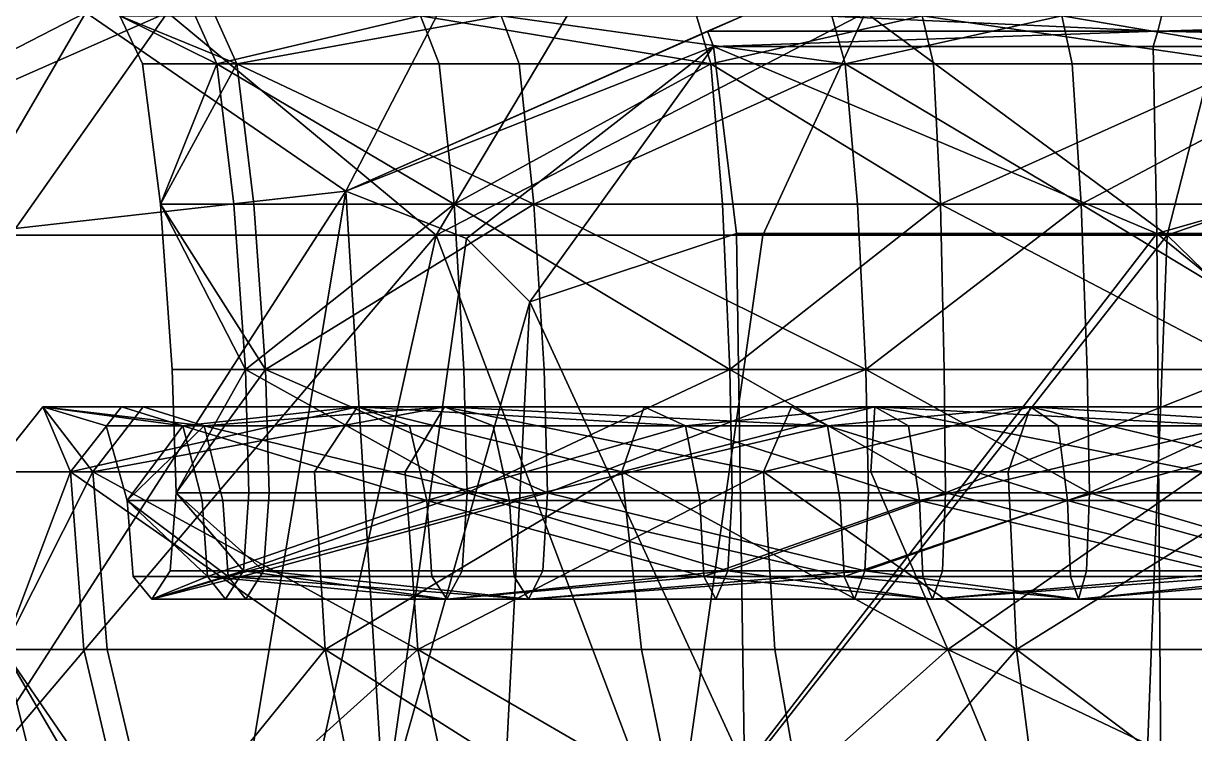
# Model space of a CAD drawing. Extents: x -114 to 115, y -117 to 399.
# Drawn here: x -85.6 to -29.6, y 81.6 to 115.6 of the extents above; entities that cross this region are included whole.
import ezdxf

# ---------------------------------------------------------------- set-up
doc = ezdxf.new("R2010")
doc.units = 0

msp = doc.modelspace()

# ---------------------------------------------------------------- linework, layer by layer
for points in [[(-103.286362, 105.45697, -27.510454), (-82.599197, 116.097359, -65.636543), (-95.970428, 116.097359, -25.58526)], [(-103.286362, 105.45697, -27.510454), (-88.807297, 105.456978, -69.749947), (-82.599197, 116.097359, -65.636543)], [(-102.852112, 105.45697, 54.565376), (-78.691284, 116.097359, 88.23262), (-86.17762, 105.45697, 89.616989)], [(-102.852112, 105.45697, 54.565376), (-94.993454, 116.097359, 53.930649), (-78.691284, 116.097359, 88.23262)], [(-70.155487, 107.556396, -107.571098), (-82.599197, 116.097359, -65.636543), (-88.807297, 105.456978, -69.749947)], [(-65.840065, 105.45697, 117.169846), (-86.17762, 105.45697, 89.616989), (-78.691284, 116.097359, 88.23262)], [(-70.155487, 107.556396, -107.571098), (-65.734833, 116.097359, -95.425682), (-82.599197, 116.097359, -65.636543)], [(-75.369049, 113.654076, 46.604424), (-80.964851, 115.945457, 14.499083), (-79.879898, 113.654076, 14.474653)], [(-75.369049, 113.654076, 46.604424), (-76.407379, 115.945457, 47.040016), (-80.964851, 115.945457, 14.499083)], [(-76.327118, 113.654076, -18.918314), (-80.964851, 115.945457, 14.499083), (-77.368958, 115.945457, -19.332361)], [(-76.327118, 113.654076, -18.918314), (-79.879898, 113.654076, 14.474653), (-80.964851, 115.945457, 14.499083)], [(-65.840065, 105.45697, 117.169846), (-78.691284, 116.097359, 88.23262), (-59.477722, 116.097359, 114.305649)], [(-76.327118, 113.654076, -18.918314), (-77.368958, 115.945457, -19.332361), (-66.581253, 115.945457, -51.972527)], [(-75.369049, 113.654076, 46.604424), (-62.73494, 115.945457, 75.808693), (-76.407379, 115.945457, 47.040016)], [(-76.327118, 113.654076, -18.918314), (-66.581253, 115.945457, -51.972527), (-65.688805, 113.654076, -51.137611)], [(-75.369049, 113.654076, 46.604424), (-61.87793, 113.654076, 75.017677), (-62.73494, 115.945457, 75.808693)], [(-70.155487, 107.556396, -107.571098), (-50.798363, 116.097359, -105.355385), (-65.734833, 116.097359, -95.425682)], [(-70.155487, 107.556396, -107.571098), (-52.868958, 115.219383, -116.695229), (-50.798363, 116.097359, -105.355385)], [(-52.697701, 113.654076, -74.838188), (-66.581253, 115.945457, -51.972527), (-53.392662, 115.945457, -76.005913)], [(-52.697701, 113.654076, -74.838188), (-65.688805, 113.654076, -51.137611), (-66.581253, 115.945457, -51.972527)], [(-65.840065, 105.45697, 117.169846), (-45.309494, 116.097359, 128.418549), (-50.212791, 105.456978, 132.458206)], [(-65.840065, 105.45697, 117.169846), (-59.477722, 116.097359, 114.305649), (-45.309494, 116.097359, 128.418549)], [(-46.274414, 113.654076, 96.387428), (-62.73494, 115.945457, 75.808693), (-61.87793, 113.654076, 75.017677)], [(-46.274414, 113.654076, 96.387428), (-46.915039, 115.945457, 97.470314), (-62.73494, 115.945457, 75.808693)], [(-52.697701, 113.654076, -74.838188), (-53.392662, 115.945457, -76.005913), (-42.594078, 115.945465, -84.017052)], [(-31.33469, 115.219383, -116.695229), (-50.798363, 116.097359, -105.355385), (-52.868958, 115.219383, -116.695229)], [(-52.697701, 113.654076, -74.838188), (-42.594078, 115.945465, -84.017052), (-42.061272, 113.654076, -82.753258)], [(-31.33469, 115.219383, -116.695229), (-31.112507, 116.097359, -105.355385), (-50.798363, 116.097359, -105.355385)], [(-30.887196, 105.45697, 139.957611), (-50.212791, 105.456978, 132.458206), (-45.309494, 116.097359, 128.418549)], [(-46.274414, 113.654076, 96.387428), (-35.915157, 115.945457, 108.690094), (-46.915039, 115.945457, 97.470314)], [(-46.274414, 113.654076, 96.387428), (-35.419685, 113.654076, 107.46965), (-35.915157, 115.945457, 108.690094)], [(-30.887196, 105.45697, 139.957611), (-45.309494, 116.097359, 128.418549), (-28.159336, 116.097359, 134.518173)], [(-26.790958, 113.654076, -82.753273), (-42.594078, 115.945465, -84.017052), (-27.143764, 115.945465, -84.017052)], [(-26.790958, 113.654076, -82.753273), (-42.061272, 113.654076, -82.753258), (-42.594078, 115.945465, -84.017052)], [(-22.324474, 113.654076, 111.899971), (-35.915157, 115.945457, 108.690094), (-35.419685, 113.654076, 107.46965)], [(-22.324474, 113.654076, 111.899971), (-22.64143, 115.945457, 113.189224), (-35.915157, 115.945457, 108.690094)], [(-31.33469, 115.219383, -116.695229), (0, 116.097359, -105.355385), (-31.112507, 116.097359, -105.355385)], [(-31.33469, 115.219383, -116.695229), (0, 115.219383, -116.695229), (0, 116.097359, -105.355385)], [(-30.887196, 105.45697, 139.957611), (0, 116.097359, 136.551376), (0, 105.45697, 142.672302)], [(-30.887196, 105.45697, 139.957611), (-28.159336, 116.097359, 134.518173), (0, 116.097359, 136.551376)], [(-70.155487, 107.556396, -107.571098), (-52.575829, 114.485435, -130.614777), (-52.868958, 115.219383, -116.695229)], [(-31.33469, 115.219383, -116.695229), (-52.868958, 115.219383, -116.695229), (-52.575829, 114.485435, -130.614777)], [(-31.33469, 115.219383, -116.695229), (-52.575829, 114.485435, -130.614777), (-31.556873, 114.485435, -130.614792)], [(-31.33469, 115.219383, -116.695229), (-31.556873, 114.485435, -130.614792), (0, 114.485435, -130.614777)], [(-31.33469, 115.219383, -116.695229), (0, 114.485435, -130.614777), (0, 115.219383, -116.695229)], [(-70.155487, 107.556396, -107.571098), (-64.388306, 105.29187, -129.758408), (-52.575829, 114.485435, -130.614777)], [(-61.35498, 102.27562, -139.658142), (-52.575829, 114.485435, -130.614777), (-64.388306, 105.29187, -129.758408)], [(-61.35498, 102.27562, -139.658142), (-51.469574, 105.529755, -141.233826), (-52.575829, 114.485435, -130.614777)], [(-31.372498, 105.529755, -141.233841), (-52.575829, 114.485435, -130.614777), (-51.469574, 105.529755, -141.233826)], [(-31.372498, 105.529755, -141.233841), (-31.556873, 114.485435, -130.614792), (-52.575829, 114.485435, -130.614777)], [(-31.372498, 105.529755, -141.233841), (0, 114.485435, -130.614777), (-31.556873, 114.485435, -130.614792)], [(-31.372498, 105.529755, -141.233841), (0, 105.529755, -141.233826), (0, 114.485435, -130.614777)], [(-75.369049, 113.654076, 46.604424), (-79.879898, 113.654076, 14.474653), (-79.018105, 106.947357, 14.443266)], [(-76.327118, 113.654076, -18.918314), (-79.018105, 106.947357, 14.443266), (-79.879898, 113.654076, 14.474653)], [(-75.369049, 113.654076, 46.604424), (-79.018105, 106.947357, 14.443266), (-74.553864, 106.947357, 46.318497)], [(-76.327118, 113.654076, -18.918314), (-75.508423, 106.947357, -18.667864), (-79.018105, 106.947357, 14.443266)], [(-76.327118, 113.654076, -18.918314), (-64.979385, 106.947357, -50.555687), (-75.508423, 106.947357, -18.667864)], [(-76.327118, 113.654076, -18.918314), (-65.688805, 113.654076, -51.137611), (-64.979385, 106.947357, -50.555687)], [(-75.369049, 113.654076, 46.604424), (-61.16114, 106.947357, 74.498627), (-61.87793, 113.654076, 75.017677)], [(-75.369049, 113.654076, 46.604424), (-74.553864, 106.947357, 46.318497), (-61.16114, 106.947357, 74.498627)], [(-52.697701, 113.654076, -74.838188), (-64.979385, 106.947357, -50.555687), (-65.688805, 113.654076, -51.137611)], [(-52.697701, 113.654076, -74.838188), (-52.145638, 106.947357, -74.012825), (-64.979385, 106.947357, -50.555687)], [(-46.274414, 113.654076, 96.387428), (-61.87793, 113.654076, 75.017677), (-61.16114, 106.947357, 74.498627)], [(-46.274414, 113.654076, 96.387428), (-61.16114, 106.947357, 74.498627), (-45.691071, 106.947357, 95.698807)], [(-52.697701, 113.654076, -74.838188), (-41.721809, 106.947357, -81.831856), (-52.145638, 106.947357, -74.012825)], [(-52.697701, 113.654076, -74.838188), (-42.061272, 113.654076, -82.753258), (-41.721809, 106.947357, -81.831856)], [(-46.274414, 113.654076, 96.387428), (-34.994804, 106.947357, 106.634178), (-35.419685, 113.654076, 107.46965)], [(-46.274414, 113.654076, 96.387428), (-45.691071, 106.947357, 95.698807), (-34.994804, 106.947357, 106.634178)], [(-26.790958, 113.654076, -82.753273), (-41.721809, 106.947357, -81.831856), (-42.061272, 113.654076, -82.753258)], [(-26.790958, 113.654076, -82.753273), (-26.681923, 106.947357, -81.831856), (-41.721809, 106.947357, -81.831856)], [(-22.324474, 113.654076, 111.899971), (-35.419685, 113.654076, 107.46965), (-34.994804, 106.947357, 106.634178)], [(-22.324474, 113.654076, 111.899971), (-34.994804, 106.947357, 106.634178), (-22.091415, 106.947357, 110.986397)], [(-70.155487, 107.556396, -107.571098), (-90.876663, 75.435822, -69.888069), (-75.438522, 76.004669, -105.12252)], [(-70.155487, 107.556396, -107.571098), (-88.807297, 105.456978, -69.749947), (-90.876663, 75.435822, -69.888069)], [(-70.155487, 107.556396, -107.571098), (-75.438522, 76.004669, -105.12252), (-68.325806, 77.711189, -127.189323)], [(-70.155487, 107.556396, -107.571098), (-68.325806, 77.711189, -127.189323), (-64.388306, 105.29187, -129.758408)], [(-74.004135, 99.036568, 46.151062), (-79.018105, 106.947357, 14.443266), (-78.455437, 99.036568, 14.417112)], [(-74.004135, 99.036568, 46.151062), (-74.553864, 106.947357, 46.318497), (-79.018105, 106.947357, 14.443266)], [(-74.962296, 99.036568, -18.534967), (-79.018105, 106.947357, 14.443266), (-75.508423, 106.947357, -18.667864)], [(-74.962296, 99.036568, -18.534967), (-78.455437, 99.036568, 14.417112), (-79.018105, 106.947357, 14.443266)], [(-74.962296, 99.036568, -18.534967), (-75.508423, 106.947357, -18.667864), (-64.979385, 106.947357, -50.555687)], [(-74.962296, 99.036568, -18.534967), (-64.979385, 106.947357, -50.555687), (-64.515961, 99.036568, -50.214104)], [(-74.004135, 99.036568, 46.151062), (-61.16114, 106.947357, 74.498627), (-74.553864, 106.947357, 46.318497)], [(-74.004135, 99.036568, 46.151062), (-60.676125, 99.036568, 74.211334), (-61.16114, 106.947357, 74.498627)], [(-51.795258, 99.036568, -73.487007), (-64.979385, 106.947357, -50.555687), (-52.145638, 106.947357, -74.012825)], [(-51.795258, 99.036568, -73.487007), (-64.515961, 99.036568, -50.214104), (-64.979385, 106.947357, -50.555687)], [(-45.289963, 99.036568, 95.302681), (-61.16114, 106.947357, 74.498627), (-60.676125, 99.036568, 74.211334)], [(-45.289963, 99.036568, 95.302681), (-45.691071, 106.947357, 95.698807), (-61.16114, 106.947357, 74.498627)], [(-51.795258, 99.036568, -73.487007), (-52.145638, 106.947357, -74.012825), (-41.721809, 106.947357, -81.831856)], [(-51.795258, 99.036568, -73.487007), (-41.721809, 106.947357, -81.831856), (-41.539711, 99.036568, -81.269203)], [(-45.289963, 99.036568, 95.302681), (-34.994804, 106.947357, 106.634178), (-45.691071, 106.947357, 95.698807)], [(-45.289963, 99.036568, 95.302681), (-34.702614, 99.036568, 106.151932), (-34.994804, 106.947357, 106.634178)], [(-26.651573, 99.036568, -81.269203), (-41.721809, 106.947357, -81.831856), (-26.681923, 106.947357, -81.831856)], [(-26.651573, 99.036568, -81.269203), (-41.539711, 99.036568, -81.269203), (-41.721809, 106.947357, -81.831856)], [(-21.924702, 99.036568, 110.437134), (-34.994804, 106.947357, 106.634178), (-34.702614, 99.036568, 106.151932)], [(-21.924702, 99.036568, 110.437134), (-22.091415, 106.947357, 110.986397), (-34.994804, 106.947357, 106.634178)], [(-65.840065, 105.45697, 117.169846), (-91.310577, 75.435822, 83.507019), (-86.17762, 105.45697, 89.616989)], [(-65.840065, 105.45697, 117.169846), (-72.520645, 75.435822, 109.597137), (-91.310577, 75.435822, 83.507019)], [(-65.840065, 105.45697, 117.169846), (-54.484734, 75.435822, 127.350334), (-72.520645, 75.435822, 109.597137)], [(-61.35498, 102.27562, -139.658142), (-64.388306, 105.29187, -129.758408), (-68.325806, 77.711189, -127.189323)], [(-65.840065, 105.45697, 117.169846), (-50.212791, 105.456978, 132.458206), (-54.484734, 75.435822, 127.350334)], [(-61.35498, 102.27562, -139.658142), (-51.100822, 79.986549, -142.672302), (-51.469574, 105.529755, -141.233826)], [(-30.887196, 105.45697, 139.957611), (-54.484734, 75.435822, 127.350334), (-50.212791, 105.456978, 132.458206)], [(-30.887196, 105.45697, 139.957611), (-32.034103, 75.435822, 137.538895), (-54.484734, 75.435822, 127.350334)], [(-31.372498, 105.529755, -141.233841), (-51.469574, 105.529755, -141.233826), (-51.100822, 79.986549, -142.672302)], [(-31.372498, 105.529755, -141.233841), (-51.100822, 79.986549, -142.672302), (-31.188122, 79.986549, -142.672302)], [(-30.887196, 105.45697, 139.957611), (0, 75.435822, 140.935089), (-32.034103, 75.435822, 137.538895)], [(-31.372498, 105.529755, -141.233841), (0, 79.986549, -142.672302), (0, 105.529755, -141.233826)], [(-31.372498, 105.529755, -141.233841), (-31.188122, 79.986549, -142.672302), (0, 79.986549, -142.672302)], [(-30.887196, 105.45697, 139.957611), (0, 105.45697, 142.672302), (0, 75.435822, 140.935089)], [(-61.35498, 102.27562, -139.658142), (-68.325806, 77.711189, -127.189323), (-62.544563, 79.417709, -138.801559)], [(-61.35498, 102.27562, -139.658142), (-62.544563, 79.417709, -138.801559), (-51.100822, 79.986549, -142.672302)], [(-74.004135, 99.036568, 46.151062), (-78.455437, 99.036568, 14.417112), (-78.267883, 93.132973, 14.4084)], [(-74.962296, 99.036568, -18.534967), (-78.267883, 93.132973, 14.4084), (-78.455437, 99.036568, 14.417112)], [(-74.004135, 99.036568, 46.151062), (-78.267883, 93.132973, 14.4084), (-73.829529, 93.132973, 46.098824)], [(-74.962296, 99.036568, -18.534967), (-74.791283, 93.132973, -18.482393), (-78.267883, 93.132973, 14.4084)], [(-74.962296, 99.036568, -18.534967), (-64.361481, 93.132973, -50.100258), (-74.791283, 93.132973, -18.482393)], [(-74.962296, 99.036568, -18.534967), (-64.515961, 99.036568, -50.214104), (-64.361481, 93.132973, -50.100258)], [(-74.004135, 99.036568, 46.151062), (-60.514458, 93.132973, 74.115562), (-60.676125, 99.036568, 74.211334)], [(-74.004135, 99.036568, 46.151062), (-73.829529, 93.132973, 46.098824), (-60.514458, 93.132973, 74.115562)], [(-51.795258, 99.036568, -73.487007), (-64.361481, 93.132973, -50.100258), (-64.515961, 99.036568, -50.214104)], [(-51.795258, 99.036568, -73.487007), (-51.687668, 93.132973, -73.336296), (-64.361481, 93.132973, -50.100258)], [(-45.289963, 99.036568, 95.302681), (-60.676125, 99.036568, 74.211334), (-60.514458, 93.132973, 74.115562)], [(-45.289963, 99.036568, 95.302681), (-60.514458, 93.132973, 74.115562), (-45.160431, 93.132973, 95.174423)], [(-51.795258, 99.036568, -73.487007), (-41.479012, 93.132973, -81.081642), (-51.687668, 93.132973, -73.336296)], [(-51.795258, 99.036568, -73.487007), (-41.539711, 99.036568, -81.269203), (-41.479012, 93.132973, -81.081642)], [(-45.289963, 99.036568, 95.302681), (-34.605217, 93.132973, 105.991188), (-34.702614, 99.036568, 106.151932)], [(-45.289963, 99.036568, 95.302681), (-45.160431, 93.132973, 95.174423), (-34.605217, 93.132973, 105.991188)], [(-26.651573, 99.036568, -81.269203), (-41.479012, 93.132973, -81.081642), (-41.539711, 99.036568, -81.269203)], [(-26.651573, 99.036568, -81.269203), (-26.621227, 93.132973, -81.081642), (-41.479012, 93.132973, -81.081642)], [(-21.924702, 99.036568, 110.437134), (-34.702614, 99.036568, 106.151932), (-34.605217, 93.132973, 105.991188)], [(-21.924702, 99.036568, 110.437134), (-34.605217, 93.132973, 105.991188), (-21.876003, 93.132973, 110.262978)], [(-82.255028, 94.149628, 49.938919), (-84.646713, 97.256447, 14.516516), (-87.132309, 94.149628, 14.542768)], [(-83.330246, 94.149628, -22.131578), (-87.132309, 94.149628, 14.542768), (-84.646713, 97.256447, 14.516516)], [(-82.255028, 94.149628, 49.938919), (-79.846634, 97.256447, 48.789703), (-84.646713, 97.256447, 14.516516)], [(-83.330246, 94.149628, -22.131578), (-84.646713, 97.256447, 14.516516), (-80.886772, 97.256447, -21.05488)], [(-76.93782, 96.338264, 47.490776), (-84.646713, 97.256447, 14.516516), (-79.846634, 97.256447, 48.789703)], [(-76.93782, 96.338264, 47.490776), (-81.623619, 96.338264, 14.465277), (-84.646713, 97.256447, 14.516516)], [(-77.953201, 96.338264, -19.827524), (-84.646713, 97.256447, 14.516516), (-81.623619, 96.338264, 14.465277)], [(-77.953201, 96.338264, -19.827524), (-80.886772, 97.256447, -21.05488), (-84.646713, 97.256447, 14.516516)], [(-83.330246, 94.149628, -22.131578), (-69.606949, 97.256447, -55.249596), (-71.650208, 94.149628, -57.363701)], [(-83.330246, 94.149628, -22.131578), (-80.886772, 97.256447, -21.05488), (-69.606949, 97.256447, -55.249596)], [(-82.255028, 94.149628, 49.938919), (-65.446381, 97.256447, 79.089813), (-79.846634, 97.256447, 48.789703)], [(-82.255028, 94.149628, 49.938919), (-67.320435, 94.149628, 81.172791), (-65.446381, 97.256447, 79.089813)], [(-77.953201, 96.338264, -19.827524), (-69.606949, 97.256447, -55.249596), (-80.886772, 97.256447, -21.05488)], [(-76.93782, 96.338264, 47.490776), (-79.846634, 97.256447, 48.789703), (-65.446381, 97.256447, 79.089813)], [(-77.953201, 96.338264, -19.827524), (-67.120987, 96.338272, -52.809181), (-69.606949, 97.256447, -55.249596)], [(-76.93782, 96.338264, 47.490776), (-65.446381, 97.256447, 79.089813), (-63.109009, 96.338264, 76.732384)], [(-56.956467, 94.149635, -83.961891), (-71.650208, 94.149628, -57.363701), (-69.606949, 97.256447, -55.249596)], [(-56.956467, 94.149635, -83.961891), (-69.606949, 97.256447, -55.249596), (-55.900215, 97.256447, -80.379372)], [(-53.919647, 96.338264, -76.94175), (-69.606949, 97.256447, -55.249596), (-67.120987, 96.338272, -52.809181)], [(-53.919647, 96.338264, -76.94175), (-55.900215, 97.256447, -80.379372), (-69.606949, 97.256447, -55.249596)], [(-50.183205, 94.149628, 104.734169), (-65.446381, 97.256447, 79.089813), (-67.320435, 94.149628, 81.172791)], [(-50.183205, 94.149628, 104.734169), (-48.841003, 97.256447, 101.864967), (-65.446381, 97.256447, 79.089813)], [(-47.127579, 96.338272, 98.628212), (-65.446381, 97.256447, 79.089813), (-48.841003, 97.256447, 101.864967)], [(-47.127579, 96.338272, 98.628212), (-63.109009, 96.338264, 76.732384), (-65.446381, 97.256447, 79.089813)], [(-56.956467, 94.149635, -83.961891), (-44.859558, 97.256447, -88.755974), (-45.055748, 94.149635, -93.009148)], [(-56.956467, 94.149635, -83.961891), (-55.900215, 97.256447, -80.379372), (-44.859558, 97.256447, -88.755974)], [(-53.919647, 96.338264, -76.94175), (-44.859558, 97.256447, -88.755974), (-55.900215, 97.256447, -80.379372)], [(-53.919647, 96.338264, -76.94175), (-43.257431, 96.338272, -85.118904), (-44.859558, 97.256447, -88.755974)], [(-50.183205, 94.149628, 104.734169), (-37.425537, 97.256447, 113.563293), (-48.841003, 97.256447, 101.864967)], [(-50.183205, 94.149628, 104.734169), (-38.483032, 94.149635, 116.691254), (-37.425537, 97.256447, 113.563293)], [(-47.127579, 96.338272, 98.628212), (-48.841003, 97.256447, 101.864967), (-37.425537, 97.256447, 113.563293)], [(-47.127579, 96.338272, 98.628212), (-37.425537, 97.256447, 113.563293), (-36.088913, 96.338272, 109.974678)], [(-29.173256, 94.149635, -93.58596), (-45.055748, 94.149635, -93.009148), (-44.859558, 97.256447, -88.755974)], [(-29.173256, 94.149635, -93.58596), (-44.859558, 97.256447, -88.755974), (-28.790855, 97.256447, -88.755974)], [(-27.686886, 96.338272, -85.118904), (-44.859558, 97.256447, -88.755974), (-43.257431, 96.338272, -85.118904)], [(-27.686886, 96.338272, -85.118904), (-28.790855, 97.256447, -88.755974), (-44.859558, 97.256447, -88.755974)], [(-24.423176, 94.149635, 121.4561), (-37.425537, 97.256447, 113.563293), (-38.483032, 94.149635, 116.691254)], [(-24.423176, 94.149635, 121.4561), (-23.658894, 97.256447, 118.183235), (-37.425537, 97.256447, 113.563293)], [(-22.755051, 96.338264, 114.411285), (-37.425537, 97.256447, 113.563293), (-23.658894, 97.256447, 118.183235)], [(-22.755051, 96.338264, 114.411285), (-36.088913, 96.338272, 109.974678), (-37.425537, 97.256447, 113.563293)], [(-76.93782, 96.338264, 47.490776), (-80.615921, 92.765541, 14.448195), (-81.623619, 96.338264, 14.465277)], [(-77.953201, 96.338264, -19.827524), (-81.623619, 96.338264, 14.465277), (-80.615921, 92.765541, 14.448195)], [(-76.93782, 96.338264, 47.490776), (-76.044411, 92.765541, 47.089333), (-80.615921, 92.765541, 14.448195)], [(-77.953201, 96.338264, -19.827524), (-80.615921, 92.765541, 14.448195), (-77.035019, 92.765541, -19.429316)], [(-77.953201, 96.338264, -19.827524), (-66.292328, 92.765541, -51.99572), (-67.120987, 96.338272, -52.809181)], [(-77.953201, 96.338264, -19.827524), (-77.035019, 92.765541, -19.429316), (-66.292328, 92.765541, -51.99572)], [(-76.93782, 96.338264, 47.490776), (-62.329887, 92.765541, 75.946579), (-76.044411, 92.765541, 47.089333)], [(-76.93782, 96.338264, 47.490776), (-63.109009, 96.338264, 76.732384), (-62.329887, 92.765541, 75.946579)], [(-53.919647, 96.338264, -76.94175), (-67.120987, 96.338272, -52.809181), (-66.292328, 92.765541, -51.99572)], [(-53.919647, 96.338264, -76.94175), (-66.292328, 92.765541, -51.99572), (-53.238297, 92.765541, -75.928841)], [(-47.127579, 96.338272, 98.628212), (-62.329887, 92.765541, 75.946579), (-63.109009, 96.338264, 76.732384)], [(-47.127579, 96.338272, 98.628212), (-46.515244, 92.765541, 97.637207), (-62.329887, 92.765541, 75.946579)], [(-53.919647, 96.338264, -76.94175), (-42.723389, 92.765541, -83.906548), (-43.257431, 96.338272, -85.118904)], [(-53.919647, 96.338264, -76.94175), (-53.238297, 92.765541, -75.928841), (-42.723389, 92.765541, -83.906548)], [(-47.127579, 96.338272, 98.628212), (-35.643372, 92.765541, 108.778473), (-46.515244, 92.765541, 97.637207)], [(-47.127579, 96.338272, 98.628212), (-36.088913, 96.338272, 109.974678), (-35.643372, 92.765541, 108.778473)], [(-27.686886, 96.338272, -85.118904), (-43.257431, 96.338272, -85.118904), (-42.723389, 92.765541, -83.906548)], [(-27.686886, 96.338272, -85.118904), (-42.723389, 92.765541, -83.906548), (-27.419865, 92.765541, -83.906548)], [(-22.755051, 96.338264, 114.411285), (-35.643372, 92.765541, 108.778473), (-36.088913, 96.338272, 109.974678)], [(-22.755051, 96.338264, 114.411285), (-22.53228, 92.765541, 113.178406), (-35.643372, 92.765541, 108.778473)], [(-82.255028, 94.149628, 49.938919), (-87.132309, 94.149628, 14.542768), (-86.527504, 85.647354, 14.484907)], [(-83.330246, 94.149628, -22.131578), (-86.527504, 85.647354, 14.484907), (-87.132309, 94.149628, 14.542768)], [(-82.255028, 94.149628, 49.938919), (-86.527504, 85.647354, 14.484907), (-81.573029, 85.647362, 49.860527)], [(-83.330246, 94.149628, -22.131578), (-82.683319, 85.647362, -22.14892), (-86.527504, 85.647354, 14.484907)], [(-83.330246, 94.149628, -22.131578), (-71.150757, 85.647362, -57.198265), (-82.683319, 85.647362, -22.14892)], [(-83.330246, 94.149628, -22.131578), (-71.650208, 94.149628, -57.363701), (-71.150757, 85.647362, -57.198265)], [(-82.255028, 94.149628, 49.938919), (-66.709587, 85.647362, 81.135254), (-67.320435, 94.149628, 81.172791)], [(-82.255028, 94.149628, 49.938919), (-81.573029, 85.647362, 49.860527), (-66.709587, 85.647362, 81.135254)], [(-56.956467, 94.149635, -83.961891), (-71.150757, 85.647362, -57.198265), (-71.650208, 94.149628, -57.363701)], [(-56.956467, 94.149635, -83.961891), (-56.017693, 85.647362, -84.044716), (-71.150757, 85.647362, -57.198265)], [(-50.183205, 94.149628, 104.734169), (-67.320435, 94.149628, 81.172791), (-66.709587, 85.647362, 81.135254)], [(-50.183205, 94.149628, 104.734169), (-66.709587, 85.647362, 81.135254), (-49.646034, 85.647362, 104.589951)], [(-56.956467, 94.149635, -83.961891), (-41.371986, 85.647362, -96.069847), (-56.017693, 85.647362, -84.044716)], [(-56.956467, 94.149635, -83.961891), (-45.055748, 94.149635, -93.009148), (-41.371986, 85.647362, -96.069847)], [(-50.183205, 94.149628, 104.734169), (-38.091202, 85.647354, 116.505455), (-38.483032, 94.149635, 116.691254)], [(-50.183205, 94.149628, 104.734169), (-49.646034, 85.647362, 104.589951), (-38.091202, 85.647354, 116.505455)], [(-29.173256, 94.149635, -93.58596), (-41.371986, 85.647362, -96.069847), (-45.055748, 94.149635, -93.009148)], [(-29.173256, 94.149635, -93.58596), (-23.790771, 85.647369, -99.530678), (-41.371986, 85.647362, -96.069847)], [(-24.423176, 94.149635, 121.4561), (-38.483032, 94.149635, 116.691254), (-38.091202, 85.647354, 116.505455)], [(-24.423176, 94.149635, 121.4561), (-38.091202, 85.647354, 116.505455), (-24.168171, 85.647362, 121.114899)], [(-74.089745, 89.412041, 46.215744), (-78.267883, 93.132973, 14.4084), (-78.561386, 89.412041, 14.413374)], [(-75.058716, 89.412041, -18.598375), (-78.561386, 89.412041, 14.413374), (-78.267883, 93.132973, 14.4084)], [(-74.089745, 89.412041, 46.215744), (-73.829529, 93.132973, 46.098824), (-78.267883, 93.132973, 14.4084)], [(-75.058716, 89.412041, -18.598375), (-78.267883, 93.132973, 14.4084), (-74.791283, 93.132973, -18.482393)], [(-75.058716, 89.412041, -18.598375), (-64.361481, 93.132973, -50.100258), (-64.602837, 89.412048, -50.337181)], [(-75.058716, 89.412041, -18.598375), (-74.791283, 93.132973, -18.482393), (-64.361481, 93.132973, -50.100258)], [(-74.089745, 89.412041, 46.215744), (-60.514458, 93.132973, 74.115562), (-73.829529, 93.132973, 46.098824)], [(-74.089745, 89.412041, 46.215744), (-60.741386, 89.412041, 74.344437), (-60.514458, 93.132973, 74.115562)], [(-51.886116, 89.412048, -73.631325), (-64.602837, 89.412048, -50.337181), (-64.361481, 93.132973, -50.100258)], [(-51.886116, 89.412048, -73.631325), (-64.361481, 93.132973, -50.100258), (-51.687668, 93.132973, -73.336296)], [(-45.338783, 89.412041, 95.463066), (-60.514458, 93.132973, 74.115562), (-60.741386, 89.412041, 74.344437)], [(-45.338783, 89.412041, 95.463066), (-45.160431, 93.132973, 95.174423), (-60.514458, 93.132973, 74.115562)], [(-51.886116, 89.412048, -73.631325), (-41.479012, 93.132973, -81.081642), (-41.63456, 89.412048, -81.434761)], [(-51.886116, 89.412048, -73.631325), (-51.687668, 93.132973, -73.336296), (-41.479012, 93.132973, -81.081642)], [(-45.338783, 89.412041, 95.463066), (-34.605217, 93.132973, 105.991188), (-45.160431, 93.132973, 95.174423)], [(-45.338783, 89.412041, 95.463066), (-34.734985, 89.412041, 106.3396), (-34.605217, 93.132973, 105.991188)], [(-26.698997, 89.412048, -81.434761), (-41.63456, 89.412048, -81.434761), (-41.479012, 93.132973, -81.081642)], [(-26.698997, 89.412048, -81.434761), (-41.479012, 93.132973, -81.081642), (-26.621227, 93.132973, -81.081642)], [(-21.940887, 89.412048, 110.62207), (-34.605217, 93.132973, 105.991188), (-34.734985, 89.412041, 106.3396)], [(-21.940887, 89.412048, 110.62207), (-21.876003, 93.132973, 110.262978), (-34.605217, 93.132973, 105.991188)], [(-75.784195, 89.136467, 46.972404), (-80.615921, 92.765541, 14.448195), (-76.044411, 92.765541, 47.089333)], [(-75.784195, 89.136467, 46.972404), (-80.322418, 89.136467, 14.44322), (-80.615921, 92.765541, 14.448195)], [(-76.767593, 89.136467, -19.313349), (-80.615921, 92.765541, 14.448195), (-80.322418, 89.136467, 14.44322)], [(-76.767593, 89.136467, -19.313349), (-77.035019, 92.765541, -19.429316), (-80.615921, 92.765541, 14.448195)], [(-76.767593, 89.136467, -19.313349), (-66.292328, 92.765541, -51.99572), (-77.035019, 92.765541, -19.429316)], [(-76.767593, 89.136467, -19.313349), (-66.050972, 89.136475, -51.758781), (-66.292328, 92.765541, -51.99572)], [(-75.784195, 89.136467, 46.972404), (-76.044411, 92.765541, 47.089333), (-62.329887, 92.765541, 75.946579)], [(-75.784195, 89.136467, 46.972404), (-62.329887, 92.765541, 75.946579), (-62.102959, 89.136467, 75.717697)], [(-53.039848, 89.136467, -75.633827), (-66.292328, 92.765541, -51.99572), (-66.050972, 89.136475, -51.758781)], [(-53.039848, 89.136467, -75.633827), (-53.238297, 92.765541, -75.928841), (-66.292328, 92.765541, -51.99572)], [(-46.336899, 89.136467, 97.348557), (-62.329887, 92.765541, 75.946579), (-46.515244, 92.765541, 97.637207)], [(-46.336899, 89.136467, 97.348557), (-62.102959, 89.136467, 75.717697), (-62.329887, 92.765541, 75.946579)], [(-53.039848, 89.136467, -75.633827), (-42.723389, 92.765541, -83.906548), (-53.238297, 92.765541, -75.928841)], [(-53.039848, 89.136467, -75.633827), (-42.567841, 89.136467, -83.553444), (-42.723389, 92.765541, -83.906548)], [(-46.336899, 89.136467, 97.348557), (-46.515244, 92.765541, 97.637207), (-35.643372, 92.765541, 108.778473)], [(-46.336899, 89.136467, 97.348557), (-35.643372, 92.765541, 108.778473), (-35.513603, 89.136467, 108.430061)], [(-27.342091, 89.136475, -83.553444), (-42.723389, 92.765541, -83.906548), (-42.567841, 89.136467, -83.553444)], [(-27.342091, 89.136475, -83.553444), (-27.419865, 92.765541, -83.906548), (-42.723389, 92.765541, -83.906548)], [(-22.467396, 89.136467, 112.819321), (-35.643372, 92.765541, 108.778473), (-22.53228, 92.765541, 113.178406)], [(-22.467396, 89.136467, 112.819321), (-35.513603, 89.136467, 108.430061), (-35.643372, 92.765541, 108.778473)], [(-75.784195, 89.136467, 46.972404), (-79.441902, 88.049255, 14.428297), (-80.322418, 89.136467, 14.44322)], [(-76.767593, 89.136467, -19.313349), (-80.322418, 89.136467, 14.44322), (-79.441902, 88.049255, 14.428297)], [(-74.089745, 89.412041, 46.215744), (-79.441902, 88.049255, 14.428297), (-74.936966, 88.049255, 46.594078)], [(-74.089745, 89.412041, 46.215744), (-78.561386, 89.412041, 14.413374), (-79.441902, 88.049255, 14.428297)], [(-75.058716, 89.412041, -18.598375), (-79.441902, 88.049255, 14.428297), (-78.561386, 89.412041, 14.413374)], [(-75.058716, 89.412041, -18.598375), (-75.913147, 88.049255, -18.955858), (-79.441902, 88.049255, 14.428297)], [(-75.784195, 89.136467, 46.972404), (-74.936966, 88.049255, 46.594078), (-79.441902, 88.049255, 14.428297)], [(-76.767593, 89.136467, -19.313349), (-79.441902, 88.049255, 14.428297), (-75.913147, 88.049255, -18.955858)], [(-76.767593, 89.136467, -19.313349), (-65.326904, 88.049255, -51.047981), (-66.050972, 89.136475, -51.758781)], [(-76.767593, 89.136467, -19.313349), (-75.913147, 88.049255, -18.955858), (-65.326904, 88.049255, -51.047981)], [(-75.058716, 89.412041, -18.598375), (-65.326904, 88.049255, -51.047981), (-75.913147, 88.049255, -18.955858)], [(-75.784195, 89.136467, 46.972404), (-61.422173, 88.049255, 75.031067), (-74.936966, 88.049255, 46.594078)], [(-75.784195, 89.136467, 46.972404), (-62.102959, 89.136467, 75.717697), (-61.422173, 88.049255, 75.031067)], [(-75.058716, 89.412041, -18.598375), (-64.602837, 89.412048, -50.337181), (-65.326904, 88.049255, -51.047981)], [(-74.089745, 89.412041, 46.215744), (-74.936966, 88.049255, 46.594078), (-61.422173, 88.049255, 75.031067)], [(-74.089745, 89.412041, 46.215744), (-61.422173, 88.049255, 75.031067), (-60.741386, 89.412041, 74.344437)], [(-53.039848, 89.136467, -75.633827), (-66.050972, 89.136475, -51.758781), (-65.326904, 88.049255, -51.047981)], [(-51.886116, 89.412048, -73.631325), (-65.326904, 88.049255, -51.047981), (-64.602837, 89.412048, -50.337181)], [(-51.886116, 89.412048, -73.631325), (-52.462982, 88.049255, -74.632561), (-65.326904, 88.049255, -51.047981)], [(-53.039848, 89.136467, -75.633827), (-65.326904, 88.049255, -51.047981), (-52.462982, 88.049255, -74.632561)], [(-46.336899, 89.136467, 97.348557), (-61.422173, 88.049255, 75.031067), (-62.102959, 89.136467, 75.717697)], [(-45.338783, 89.412041, 95.463066), (-61.422173, 88.049255, 75.031067), (-45.837837, 88.049255, 96.405807)], [(-45.338783, 89.412041, 95.463066), (-60.741386, 89.412041, 74.344437), (-61.422173, 88.049255, 75.031067)], [(-46.336899, 89.136467, 97.348557), (-45.837837, 88.049255, 96.405807), (-61.422173, 88.049255, 75.031067)], [(-53.039848, 89.136467, -75.633827), (-42.101204, 88.049255, -82.494102), (-42.567841, 89.136467, -83.553444)], [(-53.039848, 89.136467, -75.633827), (-52.462982, 88.049255, -74.632561), (-42.101204, 88.049255, -82.494102)], [(-51.886116, 89.412048, -73.631325), (-42.101204, 88.049255, -82.494102), (-52.462982, 88.049255, -74.632561)], [(-51.886116, 89.412048, -73.631325), (-41.63456, 89.412048, -81.434761), (-42.101204, 88.049255, -82.494102)], [(-46.336899, 89.136467, 97.348557), (-35.124294, 88.049255, 107.384827), (-45.837837, 88.049255, 96.405807)], [(-46.336899, 89.136467, 97.348557), (-35.513603, 89.136467, 108.430061), (-35.124294, 88.049255, 107.384827)], [(-45.338783, 89.412041, 95.463066), (-45.837837, 88.049255, 96.405807), (-35.124294, 88.049255, 107.384827)], [(-45.338783, 89.412041, 95.463066), (-35.124294, 88.049255, 107.384827), (-34.734985, 89.412041, 106.3396)], [(-27.342091, 89.136475, -83.553444), (-42.567841, 89.136467, -83.553444), (-42.101204, 88.049255, -82.494102)], [(-26.698997, 89.412048, -81.434761), (-42.101204, 88.049255, -82.494102), (-41.63456, 89.412048, -81.434761)], [(-26.698997, 89.412048, -81.434761), (-27.020546, 88.049255, -82.494102), (-42.101204, 88.049255, -82.494102)], [(-27.342091, 89.136475, -83.553444), (-42.101204, 88.049255, -82.494102), (-27.020546, 88.049255, -82.494102)], [(-22.467396, 89.136467, 112.819321), (-35.124294, 88.049255, 107.384827), (-35.513603, 89.136467, 108.430061)], [(-21.940887, 89.412048, 110.62207), (-35.124294, 88.049255, 107.384827), (-22.204144, 88.049255, 111.720695)], [(-21.940887, 89.412048, 110.62207), (-34.734985, 89.412041, 106.3396), (-35.124294, 88.049255, 107.384827)], [(-22.467396, 89.136467, 112.819321), (-22.204144, 88.049255, 111.720695), (-35.124294, 88.049255, 107.384827)], [(-78.950241, 74.609856, 49.067329), (-81.573029, 85.647362, 49.860527), (-86.527504, 85.647354, 14.484907)], [(-80.092422, 74.609863, -21.452723), (-86.527504, 85.647354, 14.484907), (-82.683319, 85.647362, -22.14892)], [(-78.950241, 74.609856, 49.067329), (-86.527504, 85.647354, 14.484907), (-83.790001, 74.609856, 14.357679)], [(-80.092422, 74.609863, -21.452723), (-83.790001, 74.609856, 14.357679), (-86.527504, 85.647354, 14.484907)], [(-80.092422, 74.609863, -21.452723), (-82.683319, 85.647362, -22.14892), (-71.150757, 85.647362, -57.198265)], [(-78.950241, 74.609856, 49.067329), (-66.709587, 85.647362, 81.135254), (-81.573029, 85.647362, 49.860527)], [(-80.092422, 74.609863, -21.452723), (-71.150757, 85.647362, -57.198265), (-68.896072, 74.609863, -55.536415)], [(-78.950241, 74.609856, 49.067329), (-64.349884, 74.609863, 79.73748), (-66.709587, 85.647362, 81.135254)], [(-53.752243, 74.609863, -82.210655), (-71.150757, 85.647362, -57.198265), (-56.017693, 85.647362, -84.044716)], [(-53.752243, 74.609863, -82.210655), (-68.896072, 74.609863, -55.536415), (-71.150757, 85.647362, -57.198265)], [(-47.719551, 74.609856, 102.68541), (-66.709587, 85.647362, 81.135254), (-64.349884, 74.609863, 79.73748)], [(-47.719551, 74.609856, 102.68541), (-49.646034, 85.647362, 104.589951), (-66.709587, 85.647362, 81.135254)], [(-53.752243, 74.609863, -82.210655), (-56.017693, 85.647362, -84.044716), (-41.371986, 85.647362, -96.069847)], [(-53.752243, 74.609863, -82.210655), (-41.371986, 85.647362, -96.069847), (-36.7901, 74.609871, -96.793175)], [(-47.719551, 74.609856, 102.68541), (-38.091202, 85.647354, 116.505455), (-49.646034, 85.647362, 104.589951)], [(-47.719551, 74.609856, 102.68541), (-36.669617, 74.609863, 114.159264), (-38.091202, 85.647354, 116.505455)], [(-17.204899, 74.184677, -104.009712), (-41.371986, 85.647362, -96.069847), (-23.790771, 85.647369, -99.530678)], [(-17.204899, 74.184677, -104.009712), (-36.7901, 74.609871, -96.793175), (-41.371986, 85.647362, -96.069847)], [(-23.398285, 74.609856, 118.496216), (-24.168171, 85.647362, 121.114899), (-38.091202, 85.647354, 116.505455)], [(-23.398285, 74.609856, 118.496216), (-38.091202, 85.647354, 116.505455), (-36.669617, 74.609863, 114.159264)]]:
    msp.add_3dface(points)

doc.saveas('drawing.dxf')
